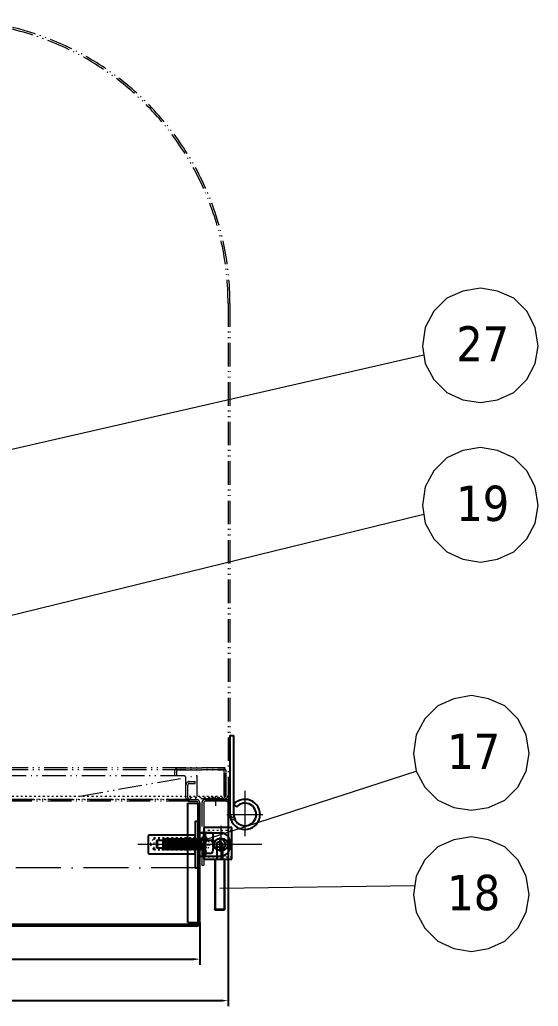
# Model space of a CAD drawing. Header units: millimetres. Extents: x 13152 to 35014, y -6229 to -226.
# Drawn here: x 22945 to 23498, y -2315 to -1265 of the extents above; entities that cross this region are included whole.
import ezdxf

# ---------------------------------------------------------------- set-up
doc = ezdxf.new("R2010")
doc.units = ezdxf.units.MM
doc.header["$LTSCALE"] = 4
for name, pattern in [('5 双点画线', [10.5, 6.25, -1.25, 0.25, -1.25, 0.25, -1.25]), ('ACAD_ISO03W100', [1.18, 0.47, -0.71]), ('ACAD_ISO10W100', [18, 12, -3, 0, -3])]:
    doc.linetypes.add(name, pattern=pattern)
doc.layers.add('标注、文本', color=3, linetype='Continuous', lineweight=25)
doc.layers.add('铁心', color=3, linetype='Continuous', lineweight=0)
doc.styles.add('Tahoma$001', font='tahoma.ttf', dxfattribs={"height": 2.159784})
doc.styles.add('TH_GBDIM', font='romans.shx', dxfattribs={"width": 0.8, "bigfont": 'gbcbig.shx'})
doc.dimstyles.new('TH_GBDIM1', dxfattribs={"dimscale": 3, "dimtxt": 3.5, "dimasz": 2.5, "dimexe": 2, "dimexo": 0, "dimgap": 1.5, "dimtad": 1, "dimdec": 1, "dimzin": 0, "dimdsep": 46, "dimtxsty": 'TH_GBDIM', "dimcen": 2.5, "dimclrd": 3, "dimclre": 256, "dimclrt": 2, "dimadec": 0, "dimazin": 0, "dimtfac": 0.714286, "dimtdec": 1, "dimtmove": 0, "dimatfit": 3, "dimfxl": 1, "dimtzin": 0, "dimlwd": -1, "dimlwe": -1, "dimarcsym": 0})

# ---------------------------------------------------------------- blocks, each defined once
blk = doc.blocks.new('kopio')
at = {"layer": '标注、文本'}
for p, q in [((2171.1, -5563.7), (2171.1, -5597.3)), ((2201.1, -5563.7), (2171.1, -5563.7)), ((2201.1, -5597.3), (2201.1, -5563.7)), ((2181.1, -5573.3), (2184.1, -5573.3)), ((2181.1, -5585.3), (2184.1, -5585.3)), ((2171.1, -5597.3), (2201.1, -5597.3))]:
    blk.add_line(p, q, dxfattribs=at)
at = {"layer": '标注、文本', "color": 1, "linetype": 'ACAD_ISO10W100', "lineweight": 18}
for p, q in [((2182.6, -5563.1), (2182.6, -5599.1)), ((2167.5, -5579.3), (2213, -5579.3))]:
    blk.add_line(p, q, dxfattribs=at)
at = {"layer": '标注、文本', "color": 2, "linetype": 'ACAD_ISO03W100', "lineweight": 18}
for p, q in [((2201.1, -5566.3), (2171.1, -5566.3)), ((2171.1, -5594.3), (2201.1, -5594.3))]:
    blk.add_line(p, q, dxfattribs=at)
at = {"layer": '标注、文本'}
for centre, start, end in [((2181.1, -5579.3), 90, 270), ((2184.1, -5579.3), 270, 90)]:
    blk.add_arc(centre, 6, start, end, dxfattribs=at)
blk = doc.blocks.new('*D250')
at = {"layer": 'Defpoints', "color": 0, "transparency": 16777216}
for p in [(23137.1, -2225.6), (22642.1, -2227.6), (23137.1, -2264.7)]:
    blk.add_point(p, dxfattribs=at)
at = {"layer": '标注、文本', "transparency": 16777216}
for p, q in [((23137.1, -2225.6), (23137.1, -2270.7)), ((22642.1, -2227.6), (22642.1, -2270.7))]:
    blk.add_line(p, q, dxfattribs=at)
at = {"layer": '标注、文本', "color": 3, "transparency": 16777216}
blk.add_line((22649.6, -2264.7), (23129.6, -2264.7), dxfattribs=at)
for points in [[(22649.6, -2263.5), (22649.6, -2266), (22642.1, -2264.7)], [(23129.6, -2263.5), (23129.6, -2266), (23137.1, -2264.7)]]:
    blk.add_solid(points, dxfattribs=at)
at = {"layer": '标注、文本', "color": 2, "transparency": 16777216, "insert": (22889.6, -2252.2), "char_height": 10.5, "attachment_point": 5, "style": 'TH_GBDIM'}
blk.add_mtext('495.0 [19.5]', dxfattribs=at)
blk = doc.blocks.new('*D251')
at = {"layer": 'Defpoints', "color": 0, "transparency": 16777216}
for p in [(23167.1, -2094.6), (22092.6, -2224.6), (23167.1, -2308.8)]:
    blk.add_point(p, dxfattribs=at)
at = {"layer": '标注、文本', "transparency": 16777216}
for p, q in [((23167.1, -2094.6), (23167.1, -2314.8)), ((22092.6, -2224.6), (22092.6, -2314.8))]:
    blk.add_line(p, q, dxfattribs=at)
at = {"layer": '标注、文本', "color": 3, "transparency": 16777216}
blk.add_line((22100.1, -2308.8), (23159.6, -2308.8), dxfattribs=at)
for points in [[(22100.1, -2307.6), (22100.1, -2310.1), (22092.6, -2308.8)], [(23159.6, -2307.6), (23159.6, -2310.1), (23167.1, -2308.8)]]:
    blk.add_solid(points, dxfattribs=at)
at = {"layer": '标注、文本', "color": 2, "transparency": 16777216, "insert": (22629.8, -2296.3), "char_height": 10.5, "attachment_point": 5, "style": 'TH_GBDIM'}
blk.add_mtext('1074.5 [42.3]', dxfattribs=at)

msp = doc.modelspace()

# ---------------------------------------------------------------- linework, layer by layer
at = {"layer": '标注、文本', "color": 6, "linetype": '5 双点画线', "lineweight": 13}
for p, q in [((23167.07, -1566.63), (23167.07, -2094.64)), ((23167.07, -1566.63), (23167.07, -2090.14)), ((23169.07, -1566.63), (23169.07, -2094.64)), ((23164.07, -2063.14), (22644.07, -2063.14)), ((23164.07, -2061.14), (22674.07, -2061.14)), ((23110.07, -2065.14), (23110.07, -2069.14)), ((23112.07, -2065.14), (23112.07, -2069.14)), ((23114.07, -2061.14), (23161.07, -2061.14)), ((23114.07, -2063.14), (23161.07, -2063.14)), ((23163.07, -2091.14), (23163.07, -2065.14)), ((23164.07, -2091.14), (23164.07, -2061.14)), ((23165.07, -2091.14), (23165.07, -2065.14)), ((23120.07, -2069.64), (22644.07, -2069.64)), ((23009.07, -2091.14), (23134.07, -2069.14)), ((23110.07, -2069.14), (23112.07, -2069.14)), ((23122.07, -2092.64), (23122.07, -2071.64)), ((23126.07, -2075.64), (23132.07, -2075.64)), ((23126.07, -2077.64), (23132.07, -2077.64)), ((23132.07, -2077.64), (23132.07, -2075.64)), ((23134.07, -2091.14), (23134.07, -2069.14)), ((23124.07, -2092.64), (23124.07, -2079.64)), ((22642.07, -2094.64), (23169.07, -2094.64)), ((23126.07, -2094.64), (22642.07, -2094.64)), ((23126.07, -2096.64), (22642.07, -2096.64)), ((23128.07, -2094.64), (22644.07, -2094.64)), ((23126.07, -2094.64), (23133.07, -2094.64)), ((23126.07, -2096.64), (23133.07, -2096.64)), ((23127.07, -2094.14), (23127.07, -2092.14)), ((23163.07, -2094.14), (23127.07, -2094.14)), ((23139.07, -2098.64), (23139.07, -2164.64)), ((23141.07, -2098.64), (23141.07, -2164.64)), ((23143.07, -2094.64), (23165.07, -2094.64)), ((23165.07, -2096.64), (23143.07, -2096.64)), ((23167.07, -2109.14), (23167.07, -2098.64)), ((23169.07, -2098.64), (23169.07, -2109.14)), ((23174.07, -2115.06), (23174.07, -2115.06)), ((23139.07, -2164.64), (23141.07, -2164.64))]:
    msp.add_line(p, q, dxfattribs=at)
at = {"layer": '标注、文本'}
for p, q in [((23169.01, -2026.64), (23169.01, -2110.64)), ((23169.01, -2026.64), (23173.01, -2026.64)), ((23173.01, -2026.64), (23173.01, -2110.64)), ((23124.07, -2225.64), (23124.07, -2098.64)), ((23124.07, -2098.64), (23135.07, -2098.64)), ((23135.07, -2225.64), (23135.07, -2098.64)), ((23137.07, -2225.64), (23137.07, -2098.64)), ((23173.07, -2099.96), (23176.11, -2102.66)), ((23132.07, -2117.64), (23132.07, -2167.64)), ((23132.07, -2117.64), (23135.07, -2117.64)), ((23135.07, -2117.64), (23135.07, -2167.64)), ((23135.07, -2130.14), (23159.07, -2130.14)), ((23141.07, -2154.55), (23141.07, -2129.88)), ((23143.07, -2129.88), (23141.07, -2129.88)), ((23143.07, -2154.55), (23143.07, -2129.88)), ((23143.07, -2129.88), (23149.07, -2129.88)), ((23082.07, -2133.64), (23082.07, -2151.64)), ((23132.07, -2132.64), (23083.07, -2132.64)), ((23091.57, -2137.91), (23091.07, -2138.41)), ((23091.07, -2146.01), (23091.07, -2138.41)), ((23091.57, -2137.91), (23091.57, -2146.51)), ((23091.57, -2137.91), (23098.9, -2137.91)), ((23097.45, -2137.91), (23097.45, -2146.51)), ((23099.87, -2135.86), (23097.92, -2148.56)), ((23099.87, -2135.86), (23098.9, -2137.91)), ((23100.85, -2137.91), (23099.87, -2135.86)), ((23101.82, -2135.86), (23099.87, -2148.56)), ((23101.82, -2135.86), (23100.85, -2137.91)), ((23102.8, -2137.91), (23101.82, -2135.86)), ((23103.77, -2135.86), (23101.82, -2148.56)), ((23103.77, -2135.86), (23102.8, -2137.91)), ((23104.75, -2137.91), (23103.77, -2135.86)), ((23105.72, -2135.86), (23103.77, -2148.56)), ((23105.72, -2135.86), (23104.75, -2137.91)), ((23106.7, -2137.91), (23105.72, -2135.86)), ((23107.67, -2135.86), (23105.72, -2148.56)), ((23107.67, -2135.86), (23106.7, -2137.91)), ((23108.65, -2137.91), (23107.67, -2135.86)), ((23109.62, -2135.86), (23107.67, -2148.56)), ((23109.62, -2135.86), (23108.65, -2137.91)), ((23110.6, -2137.91), (23109.62, -2135.86)), ((23111.57, -2135.86), (23109.62, -2148.56)), ((23111.57, -2135.86), (23110.6, -2137.91)), ((23112.55, -2137.91), (23111.57, -2135.86)), ((23113.52, -2135.86), (23111.57, -2148.56)), ((23113.52, -2135.86), (23112.55, -2137.91)), ((23114.5, -2137.91), (23113.52, -2135.86)), ((23115.47, -2135.86), (23113.52, -2148.56)), ((23115.47, -2135.86), (23114.5, -2137.91)), ((23116.45, -2137.91), (23115.47, -2135.86)), ((23117.42, -2135.86), (23115.47, -2148.56)), ((23117.42, -2135.86), (23116.45, -2137.91)), ((23118.4, -2137.91), (23117.42, -2135.86)), ((23119.37, -2135.86), (23117.42, -2148.56)), ((23119.37, -2135.86), (23118.4, -2137.91)), ((23120.35, -2137.91), (23119.37, -2135.86)), ((23121.32, -2135.86), (23119.37, -2148.56)), ((23121.32, -2135.86), (23120.35, -2137.91)), ((23122.3, -2137.91), (23121.32, -2135.86)), ((23123.27, -2135.86), (23121.32, -2148.56)), ((23123.27, -2135.86), (23122.3, -2137.91)), ((23124.25, -2137.91), (23123.27, -2135.86)), ((23125.22, -2135.86), (23123.27, -2148.56)), ((23125.22, -2135.86), (23124.25, -2137.91)), ((23126.2, -2137.91), (23125.22, -2135.86)), ((23127.17, -2135.86), (23125.22, -2148.56)), ((23127.17, -2135.86), (23126.2, -2137.91)), ((23128.15, -2137.91), (23127.17, -2135.86)), ((23129.12, -2135.86), (23127.17, -2148.56)), ((23129.12, -2135.86), (23128.15, -2137.91)), ((23130.1, -2137.91), (23129.12, -2135.86)), ((23131.07, -2135.86), (23129.12, -2148.56)), ((23131.07, -2135.86), (23130.1, -2137.91)), ((23132.05, -2137.91), (23131.07, -2135.86)), ((23133.02, -2135.86), (23131.07, -2148.56)), ((23133.02, -2135.86), (23132.05, -2137.91)), ((23132.07, -2152.64), (23132.07, -2132.64)), ((23134, -2137.91), (23133.02, -2135.86)), ((23134.97, -2135.86), (23133.02, -2148.56)), ((23134.97, -2135.86), (23134, -2137.91)), ((23135.95, -2137.91), (23134.97, -2135.86)), ((23136.92, -2135.86), (23134.97, -2148.56)), ((23136.92, -2135.86), (23135.95, -2137.91)), ((23137.9, -2137.91), (23136.92, -2135.86)), ((23138.87, -2135.86), (23136.92, -2148.56)), ((23138.87, -2135.86), (23137.9, -2137.91)), ((23139.85, -2137.91), (23138.87, -2135.86)), ((23141.07, -2137.91), (23139.85, -2137.91)), ((23149.07, -2138.4), (23143.07, -2138.4)), ((23151.07, -2145.3), (23151.07, -2134.14)), ((23169.07, -2140.14), (23169.07, -2145.14)), ((23083.07, -2152.64), (23132.07, -2152.64)), ((23091.57, -2146.51), (23091.07, -2146.01)), ((23097.45, -2146.51), (23091.57, -2146.51)), ((23097.92, -2148.56), (23096.95, -2146.51)), ((23098.9, -2146.51), (23097.92, -2148.56)), ((23099.87, -2148.56), (23098.9, -2146.51)), ((23100.85, -2146.51), (23099.87, -2148.56)), ((23101.82, -2148.56), (23100.85, -2146.51)), ((23102.8, -2146.51), (23101.82, -2148.56)), ((23103.77, -2148.56), (23102.8, -2146.51)), ((23104.75, -2146.51), (23103.77, -2148.56)), ((23105.72, -2148.56), (23104.75, -2146.51)), ((23106.7, -2146.51), (23105.72, -2148.56)), ((23107.67, -2148.56), (23106.7, -2146.51)), ((23108.65, -2146.51), (23107.67, -2148.56)), ((23109.62, -2148.56), (23108.65, -2146.51)), ((23110.6, -2146.51), (23109.62, -2148.56)), ((23111.57, -2148.56), (23110.6, -2146.51)), ((23112.55, -2146.51), (23111.57, -2148.56)), ((23113.52, -2148.56), (23112.55, -2146.51)), ((23114.5, -2146.51), (23113.52, -2148.56)), ((23115.47, -2148.56), (23114.5, -2146.51)), ((23116.45, -2146.51), (23115.47, -2148.56)), ((23117.42, -2148.56), (23116.45, -2146.51)), ((23118.4, -2146.51), (23117.42, -2148.56)), ((23119.37, -2148.56), (23118.4, -2146.51)), ((23120.35, -2146.51), (23119.37, -2148.56)), ((23121.32, -2148.56), (23120.35, -2146.51)), ((23122.3, -2146.51), (23121.32, -2148.56)), ((23123.27, -2148.56), (23122.3, -2146.51)), ((23124.25, -2146.51), (23123.27, -2148.56)), ((23125.22, -2148.56), (23124.25, -2146.51)), ((23126.2, -2146.51), (23125.22, -2148.56)), ((23127.17, -2148.56), (23126.2, -2146.51)), ((23128.15, -2146.51), (23127.17, -2148.56)), ((23129.12, -2148.56), (23128.15, -2146.51)), ((23130.1, -2146.51), (23129.12, -2148.56)), ((23131.07, -2148.56), (23130.1, -2146.51)), ((23132.05, -2146.51), (23131.07, -2148.56)), ((23133.02, -2148.56), (23132.05, -2146.51)), ((23134, -2146.51), (23133.02, -2148.56)), ((23134.97, -2148.56), (23134, -2146.51)), ((23135.95, -2146.51), (23134.97, -2148.56)), ((23136.92, -2148.56), (23135.95, -2146.51)), ((23137.9, -2146.51), (23136.92, -2148.56)), ((23138.87, -2148.56), (23137.9, -2146.51)), ((23139.85, -2146.51), (23138.87, -2148.56)), ((23139.07, -2142.64), (23148.07, -2142.64)), ((23141.07, -2146.51), (23139.85, -2146.51)), ((23149.07, -2152.19), (23143.07, -2152.19)), ((23155.07, -2142.64), (23155.07, -2158.23)), ((23161.07, -2142.64), (23161.07, -2158.23)), ((23135.07, -2155.14), (23159.07, -2155.14)), ((23143.07, -2154.55), (23141.07, -2154.55)), ((23153, -2158.23), (23153, -2212.03)), ((23153.39, -2158.23), (23153.39, -2211.48)), ((23162.79, -2158.23), (23162.79, -2211.48)), ((23163.14, -2158.23), (23163.14, -2212.03)), ((23132.07, -2167.64), (23135.07, -2167.64)), ((23153, -2212.03), (23153.39, -2211.48)), ((23153, -2212.03), (23163.14, -2212.03)), ((23153.39, -2211.48), (23162.79, -2211.48)), ((23162.79, -2211.48), (23163.14, -2212.03)), ((23124.07, -2225.64), (23135.07, -2225.64)), ((23133.07, -2227.64), (22642.07, -2227.64)), ((23133.07, -2229.64), (22642.07, -2229.64)), ((23124.07, -2229.64), (23124.07, -2227.64))]:
    msp.add_line(p, q, dxfattribs=at)
at = {"layer": '标注、文本', "color": 1, "linetype": 'ACAD_ISO10W100', "lineweight": 18}
for p, q in [((23184.87, -2085.64), (23184.87, -2135.64)), ((23154.07, -2096.4), (23154.07, -2091.17)), ((23154.07, -2101.54), (23154.07, -2091.75)), ((23165.79, -2110.64), (23203.96, -2110.64)), ((23158.07, -2135.14), (23158.07, -2150.14)), ((23153.39, -2142.64), (23071.07, -2142.64)), ((23203.09, -2142.64), (23075.13, -2142.64)), ((23133.07, -2167.64), (22642.07, -2167.64))]:
    msp.add_line(p, q, dxfattribs=at)
at = {"layer": '标注、文本', "color": 2, "linetype": 'ACAD_ISO03W100', "lineweight": 18}
for p, q in [((22644.07, -2091.14), (23164.07, -2091.14)), ((23127.07, -2092.14), (23163.07, -2092.14)), ((23150.07, -2094.14), (23150.07, -2092.14)), ((23150.07, -2096.64), (23150.07, -2094.64)), ((23158.07, -2094.14), (23158.07, -2092.14)), ((23158.07, -2096.64), (23158.07, -2094.64)), ((23163.07, -2091.14), (23165.07, -2091.14)), ((23141.07, -2130.52), (23148.07, -2142.64)), ((23084.07, -2142.64), (23088.07, -2135.64)), ((23132.07, -2136.64), (23087.5, -2136.64)), ((23132.07, -2135.64), (23088.07, -2135.64)), ((23088.07, -2135.64), (23088.07, -2148.64)), ((23141.07, -2134.52), (23145.77, -2142.64)), ((23084.07, -2142.64), (23088.07, -2148.64)), ((23132.07, -2147.64), (23087.41, -2147.64)), ((23132.07, -2148.64), (23088.07, -2148.64)), ((23141.07, -2150.76), (23145.77, -2142.64)), ((23141.07, -2154.76), (23148.07, -2142.64))]:
    msp.add_line(p, q, dxfattribs=at)
at = {"layer": '标注、文本'}
for radius in [6, 3]:
    msp.add_circle((23158.07, -2142.64), radius, dxfattribs=at)
at = {"layer": '标注、文本', "color": 6, "linetype": '5 双点画线', "lineweight": 13}
for centre, radius, start, end in [((22867.07, -1566.63), 302, 0, 90), ((22867.07, -1566.63), 300, 0, 90), ((23114.07, -2065.14), 4, 90, 180), ((23114.07, -2065.14), 2, 90, 180), ((23161.07, -2065.14), 4, 0, 90), ((23161.07, -2065.14), 2, 0, 90), ((23120.07, -2071.64), 2, 0, 90), ((23126.07, -2079.64), 4, 90, 180), ((23126.07, -2079.64), 2, 90, 180), ((23126.07, -2092.64), 4, 180, 270), ((23126.07, -2092.64), 2, 180, 270), ((23133.07, -2098.64), 4, 0, 90), ((23133.07, -2098.64), 2, 0, 90), ((23143.07, -2098.64), 4, 90, 180), ((23143.07, -2098.64), 2, 90, 180), ((23163.07, -2090.14), 4, 270, 0), ((23165.07, -2098.64), 4, 0, 90), ((23165.07, -2098.64), 2, 0, 90), ((23174.07, -2109.14), 7, 180, 260.40593), ((23174.07, -2109.14), 5, 180, 260.40593), ((23173.07, -2115.06), 1, 260.40593, 0), ((23173.07, -2115.06), 1, 0, 80.40593)]:
    msp.add_arc(centre, radius, start, end, dxfattribs=at)
at = {"layer": '标注、文本', "color": 2, "linetype": 'ACAD_ISO03W100', "lineweight": 18}
msp.add_arc((23163.07, -2090.14), 2, 270, 0, dxfattribs=at)
at = {"layer": '标注、文本'}
for centre, radius, start, end in [((23185.07, -2110.64), 16.06, 180, 138.32936), ((23185.07, -2110.64), 12, 180, 138.32936), ((23159.07, -2140.14), 10, 0, 90), ((23083.07, -2133.64), 1, 90, 180), ((23083.07, -2151.64), 1, 180, 270), ((23159.07, -2145.14), 10, 270, 0), ((23133.07, -2225.64), 4, 270, 0), ((23133.07, -2225.64), 2, 270, 0)]:
    msp.add_arc(centre, radius, start, end, dxfattribs=at)
at = {"layer": '标注、文本', "extrusion": (0, 0, -1)}
for centre, major_axis, ratio in [((23149.07, -2134.14), (0, 4.26), 0.4693246), ((23149.07, -2145.3), (0, 6.9), 0.2900585)]:
    msp.add_ellipse(centre, major_axis=major_axis, ratio=ratio, start_param=0, end_param=3.1415927, dxfattribs=at)
at = {"layer": '铁心', "lineweight": 13}
for points in [[(23497.65, -1612.03), (23494.34, -1592.15), (23485.3, -1574.98), (23471.44, -1561.12), (23454.28, -1553.59), (23435.9, -1550.28), (23417.23, -1553.59), (23400.36, -1561.12), (23386.51, -1574.98), (23377.17, -1592.15), (23374.16, -1612.03), (23377.17, -1630.7), (23386.51, -1647.57), (23400.36, -1661.42), (23417.23, -1669.25), (23435.9, -1672.26), (23454.28, -1669.25), (23471.44, -1661.42), (23485.3, -1647.57), (23494.34, -1630.7)], [(23497.65, -1781.79), (23494.34, -1761.91), (23485.3, -1744.75), (23471.44, -1730.89), (23454.28, -1723.36), (23435.9, -1720.05), (23417.23, -1723.36), (23400.36, -1730.89), (23386.51, -1744.75), (23377.17, -1761.91), (23374.16, -1781.79), (23377.17, -1800.47), (23386.51, -1817.33), (23400.36, -1831.19), (23417.23, -1839.02), (23435.9, -1842.03), (23454.28, -1839.02), (23471.44, -1831.19), (23485.3, -1817.33), (23494.34, -1800.47)], [(23488.06, -2045.91), (23484.74, -2026.03), (23475.71, -2008.86), (23461.85, -1995.01), (23444.69, -1987.48), (23426.31, -1984.16), (23407.64, -1987.48), (23390.77, -1995.01), (23376.92, -2008.86), (23367.58, -2026.03), (23364.57, -2045.91), (23367.58, -2064.58), (23376.92, -2081.45), (23390.77, -2095.3), (23407.64, -2103.13), (23426.31, -2106.14), (23444.69, -2103.13), (23461.85, -2095.3), (23475.71, -2081.45), (23484.74, -2064.58)], [(23488.06, -2196.15), (23484.74, -2176.27), (23475.71, -2159.1), (23461.85, -2145.25), (23444.69, -2137.72), (23426.31, -2134.41), (23407.64, -2137.72), (23390.77, -2145.25), (23376.92, -2159.1), (23367.58, -2176.27), (23364.57, -2196.15), (23367.58, -2214.82), (23376.92, -2231.69), (23390.77, -2245.54), (23407.64, -2253.37), (23426.31, -2256.39), (23444.69, -2253.37), (23461.85, -2245.54), (23475.71, -2231.69), (23484.74, -2214.82)]]:
    msp.add_lwpolyline(points, close=True, dxfattribs=at)
for points in [[(22488.07, -1824.51), (23375.67, -1621.36), (23375.67, -1621.36)], [(22608.37, -1978.76), (23375.67, -1791.13), (23375.67, -1791.13)], [(23134.3, -2140.04), (23367.58, -2064.58), (23367.58, -2064.58)], [(23158.39, -2189.26), (23366.08, -2186.21), (23366.08, -2186.21)]]:
    msp.add_lwpolyline(points, dxfattribs=at)

# ---------------------------------------------------------------- block references
at = {"layer": '标注、文本', "rotation": 180}
msp.add_blockref('kopio', (25342.18, -7721.96), dxfattribs=at)

# ---------------------------------------------------------------- texts
at = {"layer": '铁心', "lineweight": 13, "style": 'Tahoma$001'}
for s, p in [('27', (23410.23, -1628.45)), ('19', (23410.23, -1798.21)), ('17', (23400.63, -2062.33)), ('18', (23400.63, -2212.57))]:
    msp.add_text(s, height=37.589, dxfattribs=at).set_placement(p)

# ---------------------------------------------------------------- dimensions: what is measured, and where the dimension line sits
at = {"layer": '标注、文本'}
for base, p1, p2, picture, middle in [((23167.07, -2308.85), (22092.57, -2224.64), (23167.07, -2094.64), '*D251', (22629.82, -2296.35)), ((23137.07, -2264.73), (22642.07, -2227.64), (23137.07, -2225.64), '*D250', (22889.57, -2252.23))]:
    dim = msp.add_linear_dim(base=base, p1=p1, p2=p2, dimstyle='TH_GBDIM1', dxfattribs=at)
    dim.commit()
    dim.dimension.update_dxf_attribs({"geometry": picture, "text_midpoint": middle})

doc.saveas('drawing.dxf')
